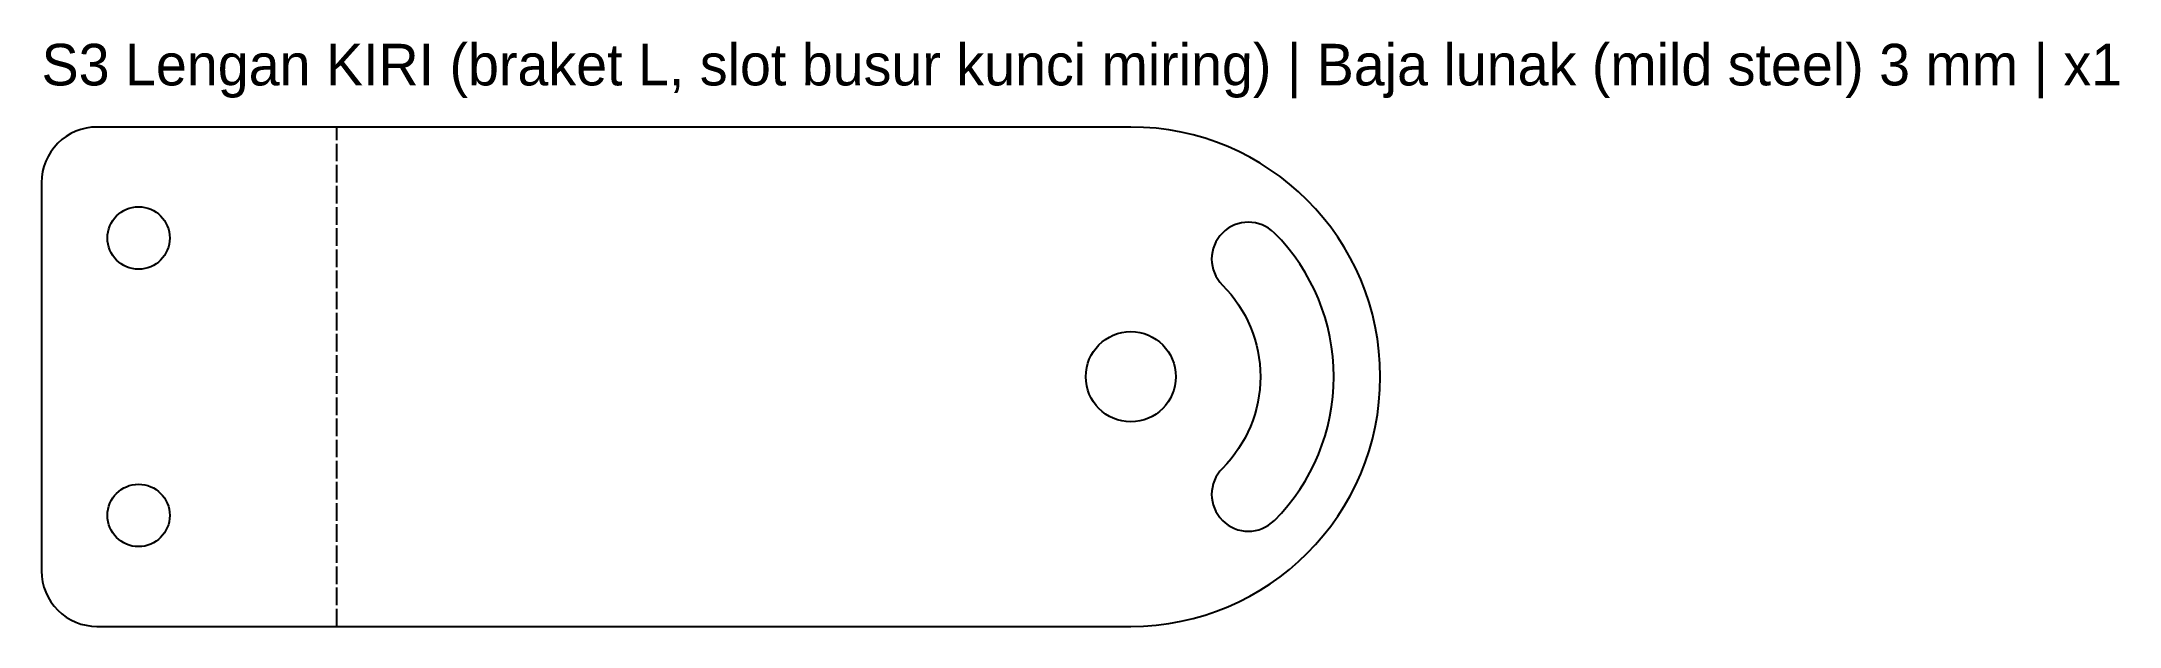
# Model space of a CAD drawing. Header units: millimetres. Extents: x 0 to 150, y 0 to 42.
import ezdxf

# ---------------------------------------------------------------- set-up
doc = ezdxf.new("R2010")
doc.units = ezdxf.units.MM
doc.linetypes.add('DASHED', pattern=[1.524, 1.27, -0.254])
for name, color, linetype in [('BEND', 5, 'DASHED'), ('CUT', 7, 'Continuous'), ('LABEL', 8, 'Continuous')]:
    doc.layers.add(name, color=color, linetype=linetype)

msp = doc.modelspace()

# ---------------------------------------------------------------- linework, layer by layer
at = {"layer": 'BEND', "linetype": 'DASHED'}
msp.add_line((21.3, 0), (21.3, 36), dxfattribs=at)
at = {"layer": 'CUT'}
for points in [[(4, 0), (78.6, 0, 1), (78.6, 36), (4, 36, 0.414214), (0, 32), (0, 4, 0.414214)], [(88.96, 7.64, 0.414214), (88.96, 28.36, 1), (85.21, 24.61, -0.414214), (85.21, 11.39, 1)]]:
    msp.add_lwpolyline(points, format="xyb", close=True, dxfattribs=at)
for centre, radius in [((7, 28), 2.25), ((78.6, 18), 3.25), ((7, 8), 2.25)]:
    msp.add_circle(centre, radius, dxfattribs=at)

# ---------------------------------------------------------------- texts
at = {"layer": 'LABEL'}
msp.add_text('S3 Lengan KIRI (braket L, slot busur kunci miring) | Baja lunak (mild steel) 3 mm | x1', height=3, dxfattribs=at).set_placement((0, 39))

doc.saveas('drawing.dxf')
